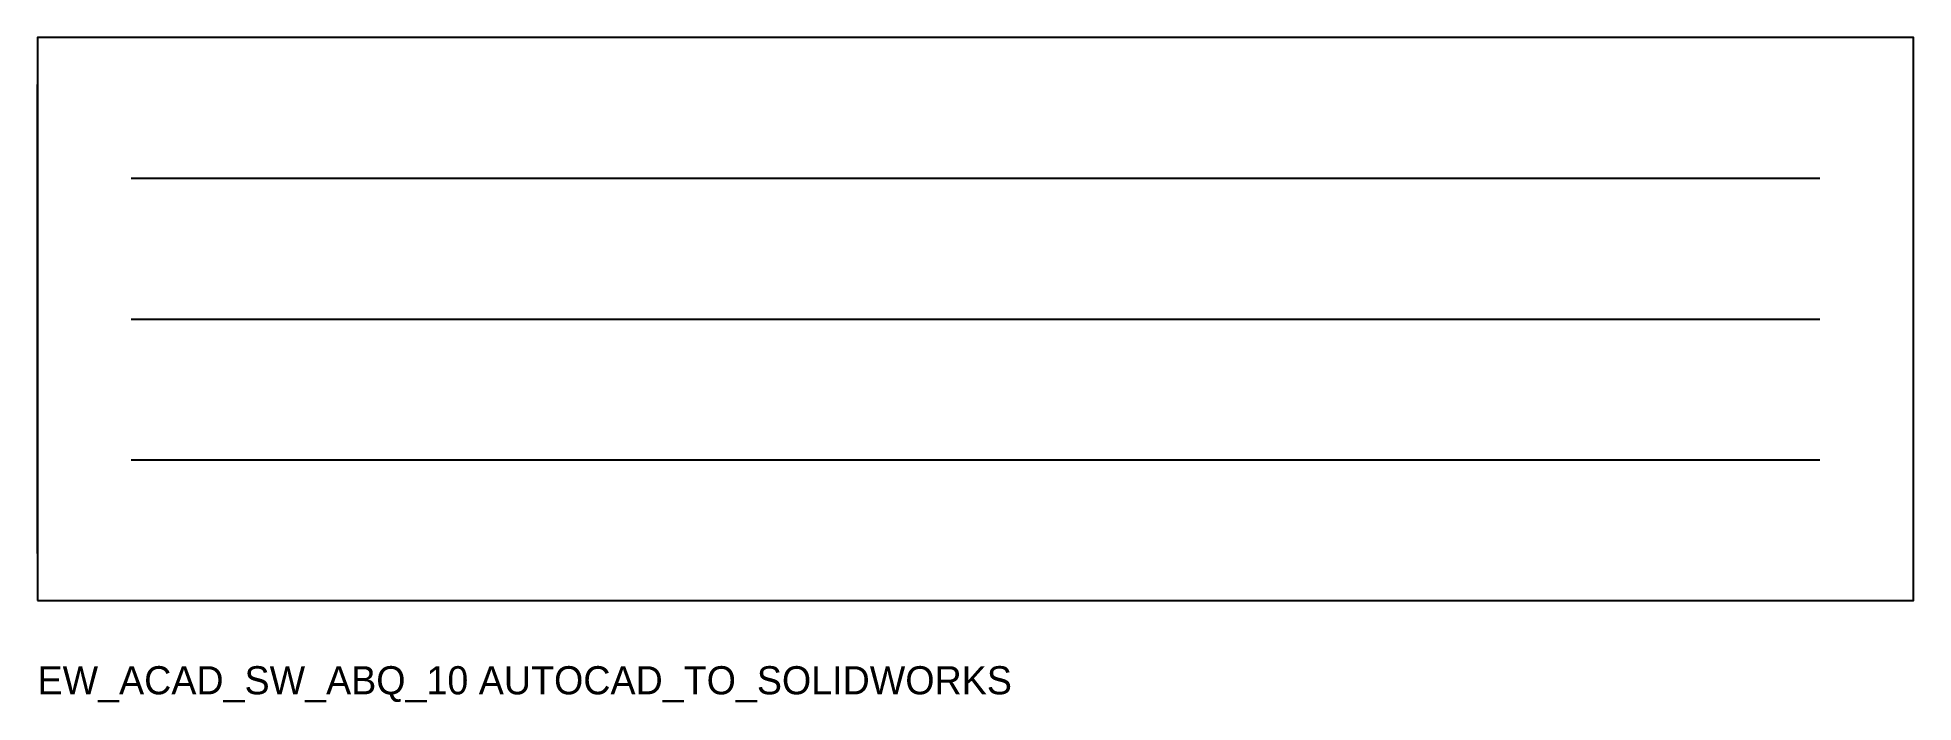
# Model space of a CAD drawing. Header units: millimetres. Extents: x 0 to 200, y -11 to 60.
import ezdxf

# ---------------------------------------------------------------- set-up
doc = ezdxf.new("R2010")
doc.units = ezdxf.units.MM
doc.header["$MEASUREMENT"] = 0
for name, color, linetype in [('CHAIN', 2, 'Continuous'), ('LOAD', 7, 'Continuous'), ('OUTLINE', 7, 'Continuous'), ('REFERENCE', 7, 'Continuous')]:
    doc.layers.add(name, color=color, linetype=linetype)

msp = doc.modelspace()

# ---------------------------------------------------------------- linework, layer by layer
at = {"layer": 'LOAD'}
for p, q in [((0, 5), (0, 55)), ((200, 5), (200, 55))]:
    msp.add_line(p, q, dxfattribs=at)
at = {"layer": 'OUTLINE'}
msp.add_lwpolyline([(0, 0), (200, 0), (200, 60), (0, 60)], close=True, dxfattribs=at)
at = {"layer": 'REFERENCE'}
for p, q in [((10, 45), (190, 45)), ((10, 30), (190, 30)), ((10, 15), (190, 15))]:
    msp.add_line(p, q, dxfattribs=at)

# ---------------------------------------------------------------- texts
at = {"layer": 'CHAIN'}
msp.add_text('EW_ACAD_SW_ABQ_10 AUTOCAD_TO_SOLIDWORKS', height=3, dxfattribs=at).set_placement((0, -10))

doc.saveas('drawing.dxf')
